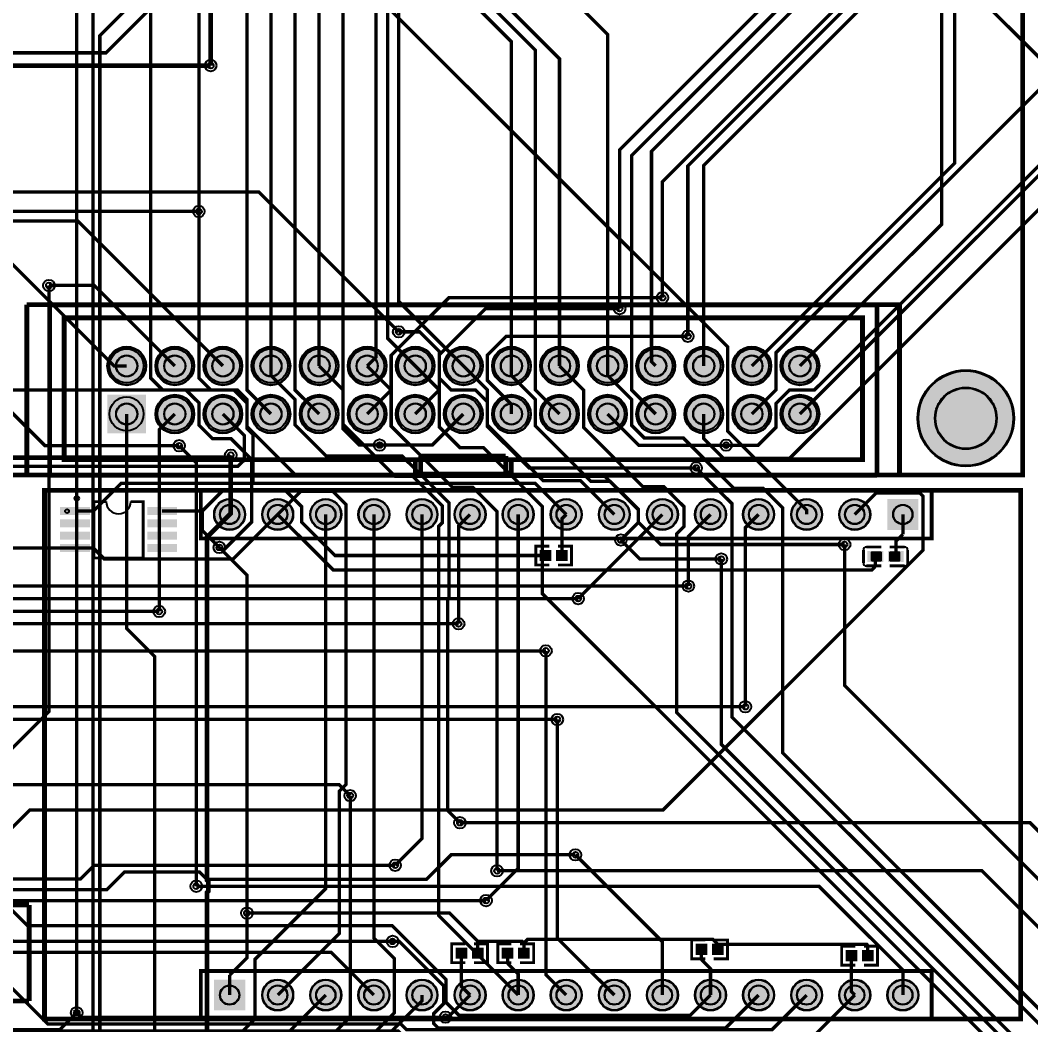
# Model space of a CAD drawing. Header units: millimetres. Extents: x 0 to 210, y -1 to 136.
# Drawn here: x 81.3 to 134.7, y 35.1 to 88.2 of the extents above; entities that cross this region are included whole.
import ezdxf

# ---------------------------------------------------------------- set-up
doc = ezdxf.new("R2010")
doc.units = ezdxf.units.MM
for name, color, linetype, true_color in [('BottomLayer', 7, 'Continuous', 0x0000ff), ('BottomSolderMaskLayer', 7, 'Continuous', 0xaa00ff), ('Document', 7, 'Continuous', 0xffffff), ('Hole', 7, 'Continuous', 0x222222), ('Multi-Layer', 7, 'Continuous', 0xc0c0c0), ('TopLayer', 7, 'Continuous', 0xff0000), ('TopPasteMaskLayer', 7, 'Continuous', 0x808080), ('TopSilkLayer', 7, 'Continuous', 0xffcc00), ('TopSolderMaskLayer', 7, 'Continuous', 0x800080)]:
    doc.layers.add(name, color=color, linetype=linetype, true_color=true_color)

msp = doc.modelspace()

# ---------------------------------------------------------------- hatches: boundary and pattern name
at = {"layer": 'BottomSolderMaskLayer'}
for points in [[(85.944, 69.952, 1), (87.995, 69.952, 1)], [(88.484, 69.952, 1), (90.535, 69.952, 1)], [(91.024, 69.952, 1), (93.075, 69.952, 1)], [(93.564, 69.952, 1), (95.615, 69.952, 1)], [(96.104, 69.952, 1), (98.155, 69.952, 1)], [(98.645, 69.952, 1), (100.695, 69.952, 1)], [(101.185, 69.952, 1), (103.235, 69.952, 1)], [(103.725, 69.952, 1), (105.775, 69.952, 1)], [(106.265, 69.952, 1), (108.315, 69.952, 1)], [(108.805, 69.952, 1), (110.855, 69.952, 1)], [(111.345, 69.952, 1), (113.395, 69.952, 1)], [(113.885, 69.952, 1), (115.935, 69.952, 1)], [(116.425, 69.952, 1), (118.475, 69.952, 1)], [(118.965, 69.952, 1), (121.015, 69.952, 1)], [(121.505, 69.952, 1), (123.555, 69.952, 1)], [(128.742, 67.186, 1), (133.843, 67.186, 1)], [(85.944, 68.437), (87.995, 68.437), (87.995, 66.386), (85.944, 66.386)], [(88.484, 67.412, 1), (90.535, 67.412, 1)], [(91.024, 67.412, 1), (93.075, 67.412, 1)], [(93.564, 67.412, 1), (95.615, 67.412, 1)], [(96.104, 67.412, 1), (98.155, 67.412, 1)], [(98.645, 67.412, 1), (100.695, 67.412, 1)], [(101.185, 67.412, 1), (103.235, 67.412, 1)], [(103.725, 67.412, 1), (105.775, 67.412, 1)], [(106.265, 67.412, 1), (108.315, 67.412, 1)], [(108.805, 67.412, 1), (110.855, 67.412, 1)], [(111.345, 67.412, 1), (113.395, 67.412, 1)], [(113.885, 67.412, 1), (115.935, 67.412, 1)], [(116.425, 67.412, 1), (118.475, 67.412, 1)], [(118.965, 67.412, 1), (121.015, 67.412, 1)], [(121.505, 67.412, 1), (123.555, 67.412, 1)], [(91.58, 62.103, 1), (93.231, 62.103, 1)], [(94.12, 62.103, 1), (95.771, 62.103, 1)], [(96.66, 62.103, 1), (98.311, 62.103, 1)], [(99.2, 62.103, 1), (100.851, 62.103, 1)], [(101.74, 62.103, 1), (103.391, 62.103, 1)], [(104.28, 62.103, 1), (105.931, 62.103, 1)], [(106.82, 62.103, 1), (108.471, 62.103, 1)], [(109.36, 62.103, 1), (111.011, 62.103, 1)], [(111.9, 62.103, 1), (113.551, 62.103, 1)], [(114.44, 62.103, 1), (116.091, 62.103, 1)], [(116.98, 62.103, 1), (118.631, 62.103, 1)], [(119.52, 62.103, 1), (121.171, 62.103, 1)], [(122.06, 62.103, 1), (123.711, 62.103, 1)], [(124.6, 62.103, 1), (126.251, 62.103, 1)], [(128.791, 61.29), (127.14, 61.29), (127.14, 62.916), (128.791, 62.916)], [(91.58, 37.516), (93.231, 37.516), (93.231, 35.89), (91.58, 35.89)], [(94.12, 36.703, 1), (95.771, 36.703, 1)], [(96.66, 36.703, 1), (98.311, 36.703, 1)], [(99.2, 36.703, 1), (100.851, 36.703, 1)], [(101.74, 36.703, 1), (103.391, 36.703, 1)], [(104.28, 36.703, 1), (105.931, 36.703, 1)], [(106.82, 36.703, 1), (108.471, 36.703, 1)], [(109.36, 36.703, 1), (111.011, 36.703, 1)], [(111.9, 36.703, 1), (113.551, 36.703, 1)], [(114.44, 36.703, 1), (116.091, 36.703, 1)], [(116.98, 36.703, 1), (118.631, 36.703, 1)], [(119.52, 36.703, 1), (121.171, 36.703, 1)], [(122.06, 36.703, 1), (123.711, 36.703, 1)], [(124.6, 36.703, 1), (126.251, 36.703, 1)], [(127.14, 36.703, 1), (128.791, 36.703, 1)]]:
    msp.add_hatch(color=256, dxfattribs=at).paths.add_polyline_path(points)
at = {"layer": 'Multi-Layer'}
for points in [[(85.97, 69.952, 1), (87.97, 69.952, 1)], [(88.51, 69.952, 1), (90.51, 69.952, 1)], [(91.05, 69.952, 1), (93.05, 69.952, 1)], [(93.59, 69.952, 1), (95.59, 69.952, 1)], [(96.13, 69.952, 1), (98.13, 69.952, 1)], [(98.67, 69.952, 1), (100.67, 69.952, 1)], [(101.21, 69.952, 1), (103.21, 69.952, 1)], [(103.75, 69.952, 1), (105.75, 69.952, 1)], [(106.29, 69.952, 1), (108.29, 69.952, 1)], [(108.83, 69.952, 1), (110.83, 69.952, 1)], [(111.37, 69.952, 1), (113.37, 69.952, 1)], [(113.91, 69.952, 1), (115.91, 69.952, 1)], [(116.45, 69.952, 1), (118.45, 69.952, 1)], [(118.99, 69.952, 1), (120.99, 69.952, 1)], [(121.53, 69.952, 1), (123.53, 69.952, 1)], [(85.97, 68.412), (87.97, 68.412), (87.97, 66.412), (85.97, 66.412)], [(88.51, 67.412, 1), (90.51, 67.412, 1)], [(91.05, 67.412, 1), (93.05, 67.412, 1)], [(93.59, 67.412, 1), (95.59, 67.412, 1)], [(96.13, 67.412, 1), (98.13, 67.412, 1)], [(98.67, 67.412, 1), (100.67, 67.412, 1)], [(101.21, 67.412, 1), (103.21, 67.412, 1)], [(103.75, 67.412, 1), (105.75, 67.412, 1)], [(106.29, 67.412, 1), (108.29, 67.412, 1)], [(108.83, 67.412, 1), (110.83, 67.412, 1)], [(111.37, 67.412, 1), (113.37, 67.412, 1)], [(113.91, 67.412, 1), (115.91, 67.412, 1)], [(116.45, 67.412, 1), (118.45, 67.412, 1)], [(118.99, 67.412, 1), (120.99, 67.412, 1)], [(121.53, 67.412, 1), (123.53, 67.412, 1)], [(91.605, 62.103, 1), (93.205, 62.103, 1)], [(94.145, 62.103, 1), (95.745, 62.103, 1)], [(96.685, 62.103, 1), (98.285, 62.103, 1)], [(99.226, 62.103, 1), (100.826, 62.103, 1)], [(101.766, 62.103, 1), (103.366, 62.103, 1)], [(104.306, 62.103, 1), (105.906, 62.103, 1)], [(106.846, 62.103, 1), (108.446, 62.103, 1)], [(109.386, 62.103, 1), (110.986, 62.103, 1)], [(111.926, 62.103, 1), (113.526, 62.103, 1)], [(114.466, 62.103, 1), (116.066, 62.103, 1)], [(117.006, 62.103, 1), (118.606, 62.103, 1)], [(119.546, 62.103, 1), (121.146, 62.103, 1)], [(122.086, 62.103, 1), (123.686, 62.103, 1)], [(124.626, 62.103, 1), (126.226, 62.103, 1)], [(128.765, 61.316), (127.165, 61.316), (127.165, 62.891), (128.765, 62.891)], [(91.605, 37.49), (93.205, 37.49), (93.205, 35.916), (91.605, 35.916)], [(94.145, 36.703, 1), (95.745, 36.703, 1)], [(96.685, 36.703, 1), (98.285, 36.703, 1)], [(99.226, 36.703, 1), (100.826, 36.703, 1)], [(101.766, 36.703, 1), (103.366, 36.703, 1)], [(104.306, 36.703, 1), (105.906, 36.703, 1)], [(106.846, 36.703, 1), (108.446, 36.703, 1)], [(109.386, 36.703, 1), (110.986, 36.703, 1)], [(111.926, 36.703, 1), (113.526, 36.703, 1)], [(114.466, 36.703, 1), (116.066, 36.703, 1)], [(117.006, 36.703, 1), (118.606, 36.703, 1)], [(119.546, 36.703, 1), (121.146, 36.703, 1)], [(122.086, 36.703, 1), (123.686, 36.703, 1)], [(124.626, 36.703, 1), (126.226, 36.703, 1)], [(127.166, 36.703, 1), (128.766, 36.703, 1)]]:
    msp.add_hatch(color=256, dxfattribs=at).paths.add_polyline_path(points)
at = {"layer": 'TopLayer'}
for points in [[(84.936, 62.483), (84.936, 62.077), (83.539, 62.077), (83.539, 62.483)], [(89.536, 62.483), (89.536, 62.077), (88.139, 62.077), (88.139, 62.483)], [(84.936, 61.833), (84.936, 61.427), (83.539, 61.427), (83.539, 61.833)], [(89.536, 61.833), (89.536, 61.427), (88.139, 61.427), (88.139, 61.833)], [(84.936, 61.182), (84.936, 60.776), (83.539, 60.776), (83.539, 61.182)], [(89.536, 61.182), (89.536, 60.776), (88.139, 60.776), (88.139, 61.182)], [(84.936, 60.532), (84.936, 60.126), (83.539, 60.126), (83.539, 60.532)], [(89.536, 60.532), (89.536, 60.126), (88.139, 60.126), (88.139, 60.532)], [(109.375, 59.663), (109.375, 60.203), (108.809, 60.203), (108.809, 59.663)], [(109.675, 59.663), (109.675, 60.203), (110.24, 60.203), (110.24, 59.663)], [(126.901, 60.152), (126.901, 59.612), (126.111, 59.612), (126.111, 60.152)], [(127.201, 60.152), (127.201, 59.612), (127.991, 59.612), (127.991, 60.152)], [(104.93, 38.643), (104.93, 39.183), (104.364, 39.183), (104.364, 38.643)], [(105.23, 38.643), (105.23, 39.183), (105.796, 39.183), (105.796, 38.643)], [(107.368, 38.643), (107.368, 39.183), (106.803, 39.183), (106.803, 38.643)], [(107.668, 38.643), (107.668, 39.183), (108.234, 39.183), (108.234, 38.643)], [(117.605, 38.846), (117.605, 39.386), (117.039, 39.386), (117.039, 38.846)], [(117.905, 38.846), (117.905, 39.386), (118.47, 39.386), (118.47, 38.846)], [(125.529, 38.516), (125.529, 39.056), (124.964, 39.056), (124.964, 38.516)], [(125.829, 38.516), (125.829, 39.056), (126.395, 39.056), (126.395, 38.516)]]:
    msp.add_hatch(color=256, dxfattribs=at).paths.add_polyline_path(points)
at = {"layer": 'TopPasteMaskLayer'}
for points in [[(84.936, 62.483), (84.936, 62.077), (83.539, 62.077), (83.539, 62.483)], [(89.536, 62.483), (89.536, 62.077), (88.139, 62.077), (88.139, 62.483)], [(84.936, 61.833), (84.936, 61.427), (83.539, 61.427), (83.539, 61.833)], [(89.536, 61.833), (89.536, 61.427), (88.139, 61.427), (88.139, 61.833)], [(84.936, 61.182), (84.936, 60.776), (83.539, 60.776), (83.539, 61.182)], [(89.536, 61.182), (89.536, 60.776), (88.139, 60.776), (88.139, 61.182)], [(84.936, 60.532), (84.936, 60.126), (83.539, 60.126), (83.539, 60.532)], [(89.536, 60.532), (89.536, 60.126), (88.139, 60.126), (88.139, 60.532)], [(109.39, 59.703), (109.39, 60.163), (109.35, 60.203), (108.849, 60.203), (108.809, 60.163), (108.809, 59.703), (108.849, 59.663), (109.35, 59.663)], [(109.66, 59.703), (109.66, 60.163), (109.7, 60.203), (110.2, 60.203), (110.24, 60.163), (110.24, 59.703), (110.2, 59.663), (109.7, 59.663)], [(126.271, 59.657), (126.271, 60.107), (126.321, 60.157), (126.801, 60.157), (126.871, 60.107), (126.871, 59.657), (126.801, 59.607), (126.321, 59.607)], [(127.231, 59.657), (127.231, 60.107), (127.301, 60.157), (127.781, 60.157), (127.831, 60.107), (127.831, 59.657), (127.781, 59.607), (127.301, 59.607)], [(104.945, 38.683), (104.945, 39.143), (104.905, 39.183), (104.404, 39.183), (104.364, 39.143), (104.364, 38.683), (104.404, 38.643), (104.905, 38.643)], [(105.215, 38.683), (105.215, 39.143), (105.255, 39.183), (105.756, 39.183), (105.796, 39.143), (105.796, 38.683), (105.756, 38.643), (105.255, 38.643)], [(107.383, 38.683), (107.383, 39.143), (107.343, 39.183), (106.843, 39.183), (106.803, 39.143), (106.803, 38.683), (106.843, 38.643), (107.343, 38.643)], [(107.653, 38.683), (107.653, 39.143), (107.693, 39.183), (108.194, 39.183), (108.234, 39.143), (108.234, 38.683), (108.194, 38.643), (107.693, 38.643)], [(117.62, 38.886), (117.62, 39.346), (117.58, 39.386), (117.079, 39.386), (117.039, 39.346), (117.039, 38.886), (117.079, 38.846), (117.58, 38.846)], [(117.89, 38.886), (117.89, 39.346), (117.93, 39.386), (118.43, 39.386), (118.47, 39.346), (118.47, 38.886), (118.43, 38.846), (117.93, 38.846)], [(125.544, 38.556), (125.544, 39.016), (125.504, 39.056), (125.004, 39.056), (124.964, 39.016), (124.964, 38.556), (125.004, 38.516), (125.504, 38.516)], [(125.814, 38.556), (125.814, 39.016), (125.854, 39.056), (126.355, 39.056), (126.395, 39.016), (126.395, 38.556), (126.355, 38.516), (125.854, 38.516)]]:
    msp.add_hatch(color=256, dxfattribs=at).paths.add_polyline_path(points)
at = {"layer": 'TopSolderMaskLayer'}
for points in [[(85.944, 69.952, 1), (87.995, 69.952, 1)], [(88.484, 69.952, 1), (90.535, 69.952, 1)], [(91.024, 69.952, 1), (93.075, 69.952, 1)], [(93.564, 69.952, 1), (95.615, 69.952, 1)], [(96.104, 69.952, 1), (98.155, 69.952, 1)], [(98.645, 69.952, 1), (100.695, 69.952, 1)], [(101.185, 69.952, 1), (103.235, 69.952, 1)], [(103.725, 69.952, 1), (105.775, 69.952, 1)], [(106.265, 69.952, 1), (108.315, 69.952, 1)], [(108.805, 69.952, 1), (110.855, 69.952, 1)], [(111.345, 69.952, 1), (113.395, 69.952, 1)], [(113.885, 69.952, 1), (115.935, 69.952, 1)], [(116.425, 69.952, 1), (118.475, 69.952, 1)], [(118.965, 69.952, 1), (121.015, 69.952, 1)], [(121.505, 69.952, 1), (123.555, 69.952, 1)], [(128.742, 67.186, 1), (133.843, 67.186, 1)], [(85.944, 68.437), (87.995, 68.437), (87.995, 66.386), (85.944, 66.386)], [(88.484, 67.412, 1), (90.535, 67.412, 1)], [(91.024, 67.412, 1), (93.075, 67.412, 1)], [(93.564, 67.412, 1), (95.615, 67.412, 1)], [(96.104, 67.412, 1), (98.155, 67.412, 1)], [(98.645, 67.412, 1), (100.695, 67.412, 1)], [(101.185, 67.412, 1), (103.235, 67.412, 1)], [(103.725, 67.412, 1), (105.775, 67.412, 1)], [(106.265, 67.412, 1), (108.315, 67.412, 1)], [(108.805, 67.412, 1), (110.855, 67.412, 1)], [(111.345, 67.412, 1), (113.395, 67.412, 1)], [(113.885, 67.412, 1), (115.935, 67.412, 1)], [(116.425, 67.412, 1), (118.475, 67.412, 1)], [(118.965, 67.412, 1), (121.015, 67.412, 1)], [(121.505, 67.412, 1), (123.555, 67.412, 1)], [(85.024, 62.49), (85.024, 62.069), (83.452, 62.069), (83.452, 62.49)], [(89.624, 62.49), (89.624, 62.069), (88.052, 62.069), (88.052, 62.49)], [(91.58, 62.103, 1), (93.231, 62.103, 1)], [(94.12, 62.103, 1), (95.771, 62.103, 1)], [(96.66, 62.103, 1), (98.311, 62.103, 1)], [(99.2, 62.103, 1), (100.851, 62.103, 1)], [(101.74, 62.103, 1), (103.391, 62.103, 1)], [(104.28, 62.103, 1), (105.931, 62.103, 1)], [(106.82, 62.103, 1), (108.471, 62.103, 1)], [(109.36, 62.103, 1), (111.011, 62.103, 1)], [(111.9, 62.103, 1), (113.551, 62.103, 1)], [(114.44, 62.103, 1), (116.091, 62.103, 1)], [(116.98, 62.103, 1), (118.631, 62.103, 1)], [(119.52, 62.103, 1), (121.171, 62.103, 1)], [(122.06, 62.103, 1), (123.711, 62.103, 1)], [(124.6, 62.103, 1), (126.251, 62.103, 1)], [(128.791, 61.29), (127.14, 61.29), (127.14, 62.916), (128.791, 62.916)], [(85.024, 61.84), (85.024, 61.419), (83.452, 61.419), (83.452, 61.84)], [(89.624, 61.84), (89.624, 61.419), (88.052, 61.419), (88.052, 61.84)], [(85.024, 61.19), (85.024, 60.769), (83.452, 60.769), (83.452, 61.19)], [(89.624, 61.19), (89.624, 60.769), (88.052, 60.769), (88.052, 61.19)], [(85.024, 60.54), (85.024, 60.119), (83.452, 60.119), (83.452, 60.54)], [(89.624, 60.54), (89.624, 60.119), (88.052, 60.119), (88.052, 60.54)], [(109.4, 59.638), (109.4, 60.228), (108.784, 60.228), (108.784, 59.638)], [(109.649, 59.638), (109.649, 60.228), (110.266, 60.228), (110.266, 59.638)], [(126.926, 60.178), (126.926, 59.587), (126.085, 59.587), (126.085, 60.178)], [(127.175, 60.178), (127.175, 59.587), (128.016, 59.587), (128.016, 60.178)], [(104.955, 38.617), (104.955, 39.208), (104.339, 39.208), (104.339, 38.617)], [(105.205, 38.617), (105.205, 39.208), (105.821, 39.208), (105.821, 38.617)], [(107.394, 38.617), (107.394, 39.208), (106.777, 39.208), (106.777, 38.617)], [(107.643, 38.617), (107.643, 39.208), (108.259, 39.208), (108.259, 38.617)], [(117.63, 38.821), (117.63, 39.411), (117.014, 39.411), (117.014, 38.821)], [(117.879, 38.821), (117.879, 39.411), (118.496, 39.411), (118.496, 38.821)], [(125.555, 38.49), (125.555, 39.081), (124.938, 39.081), (124.938, 38.49)], [(125.804, 38.49), (125.804, 39.081), (126.42, 39.081), (126.42, 38.49)], [(91.58, 37.516), (93.231, 37.516), (93.231, 35.89), (91.58, 35.89)], [(94.12, 36.703, 1), (95.771, 36.703, 1)], [(96.66, 36.703, 1), (98.311, 36.703, 1)], [(99.2, 36.703, 1), (100.851, 36.703, 1)], [(101.74, 36.703, 1), (103.391, 36.703, 1)], [(104.28, 36.703, 1), (105.931, 36.703, 1)], [(106.82, 36.703, 1), (108.471, 36.703, 1)], [(109.36, 36.703, 1), (111.011, 36.703, 1)], [(111.9, 36.703, 1), (113.551, 36.703, 1)], [(114.44, 36.703, 1), (116.091, 36.703, 1)], [(116.98, 36.703, 1), (118.631, 36.703, 1)], [(119.52, 36.703, 1), (121.171, 36.703, 1)], [(122.06, 36.703, 1), (123.711, 36.703, 1)], [(124.6, 36.703, 1), (126.251, 36.703, 1)], [(127.14, 36.703, 1), (128.791, 36.703, 1)]]:
    msp.add_hatch(color=256, dxfattribs=at).paths.add_polyline_path(points)

# ---------------------------------------------------------------- linework, layer by layer
at = {"layer": 'BottomLayer'}
for points, const_width in [([(96.658, 14.924), (95.904, 14.17), (94.293, 14.17), (85.192, 23.27), (85.192, 105.9), (91.519, 112.226)], 0.178), ([(138.227, 105.689), (139.48, 104.435), (139.48, 100.186), (138.722, 99.428), (135.007, 99.428), (115.269, 79.69), (115.269, 73.557)], 0.178), ([(97.13, 67.412), (95.861, 68.68), (95.861, 89.634), (106.737, 100.51), (106.737, 104.797), (106.649, 104.886)], 0.178), ([(113.005, 72.983), (113.005, 81.372), (134.782, 103.149), (138.227, 103.149)], 0.178), ([(87.053, 32.338), (85.55, 33.841), (85.55, 87.408), (99.863, 101.721), (102.369, 101.721)], 0.178), ([(94.59, 67.412), (93.321, 68.68), (93.321, 90.911), (98.769, 96.358), (98.769, 96.359), (99.162, 96.359), (104.311, 101.507)], 0.178), ([(84.327, 35.769), (84.327, 101.144), (84.485, 101.302)], 0.178), ([(122.53, 67.412), (139.496, 84.378), (139.496, 96.101), (140.193, 96.798), (141.25, 96.798), (142.155, 97.703), (142.155, 99.22), (140.767, 100.609)], 0.178), ([(109.83, 67.412), (108.56, 68.682), (108.56, 86.634), (103.487, 91.707), (103.487, 94.905), (108.068, 99.486)], 0.178), ([(90.781, 78.119), (90.781, 90.491), (97.647, 97.356), (97.647, 98.684)], 0.178), ([(138.227, 98.069), (134.153, 98.069), (116.608, 80.524), (116.608, 71.52)], 0.178), ([(119.99, 67.412), (121.258, 68.68), (121.258, 70.647), (136.205, 85.594), (136.205, 95.323), (137.681, 96.799), (139.497, 96.799), (140.767, 98.069)], 0.178), ([(91.404, 85.827), (91.404, 89.839), (97.638, 96.072)], 0.254), ([(114.91, 67.412), (113.64, 68.682), (113.64, 81.068), (128.25, 95.678)], 0.178), ([(117.45, 67.412), (117.45, 66.112), (118.491, 65.07), (121.99, 65.07), (141.935, 85.016), (141.935, 94.36), (140.767, 95.529)], 0.178), ([(98.807, 95.356), (94.59, 91.14), (94.59, 69.952)], 0.178), ([(104.706, 95.139), (112.37, 87.475), (112.37, 69.952)], 0.178), ([(114.91, 69.952), (114.689, 70.173), (114.689, 81.295), (126.658, 93.265)], 0.178), ([(138.227, 92.989), (138.227, 83.614), (123.294, 68.682), (121.978, 68.682), (121.259, 67.962), (121.259, 66.699), (120.323, 65.763), (118.634, 65.763)], 0.178), ([(119.99, 69.952), (130.695, 80.656), (130.695, 93.271)], 0.178), ([(99.67, 69.952), (100.134, 70.415), (100.134, 92.697), (100.107, 92.724)], 0.178), ([(101.337, 92.729), (101.337, 73.364), (104.75, 69.952)], 0.178), ([(102.057, 92.318), (107.29, 87.084), (107.29, 69.952)], 0.178), ([(99.457, 92.251), (97.13, 89.924), (97.13, 69.952)], 0.178), ([(102.21, 69.952), (100.757, 71.405), (100.757, 92.18)], 0.178), ([(104.064, 91.951), (109.83, 86.185), (109.83, 69.952)], 0.178), ([(92.044, 60.178), (93.566, 61.7), (93.566, 65.017), (92.469, 66.115), (91.492, 66.115), (90.78, 66.827), (90.78, 68.004), (90.1, 68.683), (88.868, 68.683), (88.24, 69.311), (88.24, 88.864), (90.296, 90.92)], 0.178), ([(100.329, 65.771), (99.247, 65.771), (98.399, 66.62), (98.399, 89.76), (99.56, 90.921)], 0.178), ([(117.45, 69.952), (117.45, 80.554), (126.797, 89.901)], 0.178), ([(90.781, 78.119), (90.781, 69.312), (91.412, 68.681), (92.813, 68.681), (93.321, 68.173), (93.321, 66.748), (95.864, 64.205), (101.993, 64.205), (103.634, 62.563), (103.634, 61.661), (103.44, 61.466), (103.44, 40.909), (107.646, 36.703)], 0.178), ([(82.863, 74.206), (82.863, 51.684), (75.688, 44.51), (75.688, 44.154)], 0.178), ([(101.339, 71.754), (102.442, 71.754), (103.48, 70.716), (103.48, 69.307), (104.107, 68.681), (105.392, 68.681), (106.02, 68.052), (106.02, 66.836), (108.971, 63.885), (110.944, 63.885), (112.726, 62.103)], 0.178), ([(94.59, 69.952), (94.59, 69.446), (95.86, 68.176), (95.86, 66.842), (97.504, 65.198), (101.507, 65.198), (103.992, 62.713), (103.992, 57.694), (103.926, 57.628), (103.926, 46.456), (104.573, 45.809)], 0.178), ([(99.67, 69.952), (100.939, 68.682), (100.939, 66.77), (104.18, 63.53), (105.263, 63.53), (106.532, 62.26), (106.532, 43.27)], 0.178), ([(102.21, 69.952), (103.48, 68.682), (103.48, 66.726), (104.572, 65.633), (105.809, 65.633), (108.916, 62.527), (108.916, 57.923), (132.193, 34.646)], 0.178), ([(107.29, 69.952), (107.29, 69.446), (108.56, 68.176), (108.56, 66.775), (111.489, 63.846), (112.519, 63.846), (113.996, 62.37), (113.996, 61.676), (113.071, 60.752)], 0.178), ([(138.227, 27.026), (137.035, 28.218), (137.035, 30.615), (116.014, 51.636), (116.014, 61.073), (116.402, 61.461), (116.402, 62.516), (115.342, 63.575), (114.232, 63.575), (111.1, 66.707), (111.1, 68.682), (109.83, 69.952)], 0.178), ([(112.37, 69.952), (112.37, 69.446), (113.64, 68.176), (113.64, 66.816), (114.313, 66.143), (116.372, 66.143), (119.035, 63.481), (120.584, 63.481), (121.616, 62.449), (121.616, 49.508), (137.748, 33.376), (138.671, 33.376), (139.497, 32.55), (139.497, 25.756), (138.227, 24.486)], 0.178), ([(86.97, 67.412), (86.97, 56.069), (88.446, 54.593), (88.446, 20.851), (90.865, 18.432)], 0.178), ([(89.51, 67.412), (88.687, 66.589), (88.687, 56.976)], 0.178), ([(89.74, 65.736), (90.643, 64.833), (90.643, 42.453)], 0.178), ([(92.406, 62.103), (92.465, 62.162), (92.465, 65.236)], 0.254), ([(138.227, 32.106), (118.949, 51.384), (118.949, 62.663), (117.05, 64.561)], 0.178), ([(94.946, 62.103), (96.172, 63.329), (97.857, 63.329), (98.556, 62.63), (98.556, 47.834), (98.201, 47.478), (98.201, 39.958), (94.946, 36.703)], 0.178), ([(97.486, 62.103), (97.486, 42.332), (93.74, 38.587), (93.74, 35.444), (92.23, 33.934), (92.23, 28.79), (89.213, 25.772)], 0.178), ([(91.214, 29.874), (91.214, 42.125), (91.279, 42.19), (91.279, 42.716), (91.214, 42.781), (91.214, 60.911), (92.406, 62.103)], 0.254), ([(100.026, 62.103), (100.026, 39.715), (101.102, 38.639), (101.102, 35.76), (99.486, 34.144)], 0.178), ([(102.566, 62.103), (102.566, 44.98), (101.147, 43.561)], 0.178), ([(105.106, 62.103), (104.499, 61.497), (104.499, 56.325)], 0.178), ([(107.646, 62.103), (107.646, 43.394), (105.948, 41.696)], 0.178), ([(115.266, 62.103), (110.818, 57.655)], 0.178), ([(117.806, 62.103), (116.635, 60.933), (116.635, 58.321)], 0.178), ([(120.346, 62.103), (119.649, 61.406), (119.649, 51.94)], 0.178), ([(92.044, 60.178), (91.862, 60.36)], 0.178), ([(124.887, 60.515), (124.887, 53.066), (138.227, 39.726)], 0.178), ([(93.319, 41.036), (93.319, 58.903), (92.044, 60.178)], 0.178), ([(118.375, 59.748), (118.375, 49.955), (138.227, 30.102), (138.227, 29.566)], 0.178), ([(110.186, 36.703), (109.111, 37.778), (109.111, 54.892)], 0.178), ([(112.726, 36.703), (109.715, 39.714), (109.715, 51.268)], 0.178), ([(98.774, 47.241), (98.774, 35.538), (96.159, 32.923), (96.159, 24.318), (96.432, 24.046)], 0.178), ([(115.266, 36.703), (115.266, 39.521), (110.67, 44.116)], 0.178), ([(92.406, 37.758), (93.319, 38.671), (93.319, 41.036)], 0.178), ([(120.346, 36.703), (118.599, 34.956), (103.427, 34.956), (103.176, 35.208), (103.176, 35.711), (103.709, 36.244), (103.709, 37.198), (101.369, 39.538), (101.013, 39.538)], 0.178), ([(92.406, 36.703), (92.406, 37.758)], 0.178), ([(97.486, 36.703), (94.978, 34.196), (93.775, 34.196), (92.716, 33.137), (92.716, 25.317)], 0.178), ([(102.566, 36.703), (102.566, 36.394), (98.476, 32.304), (98.476, 26.857), (96.752, 25.133)], 0.178), ([(105.106, 36.703), (103.933, 35.531), (103.807, 35.531)], 0.178), ([(79.912, 34.876), (83.434, 34.876), (84.327, 35.769)], 0.178)]:
    msp.add_lwpolyline(points, dxfattribs=dict(at, const_width=const_width))
at = {"layer": 'BottomSolderMaskLayer'}
for centre, radius in [((86.97, 69.952), 1.025), ((86.97, 69.952), 0.564), ((89.51, 69.952), 1.025), ((89.51, 69.952), 0.564), ((92.05, 69.952), 1.025), ((92.05, 69.952), 0.564), ((94.59, 69.952), 1.025), ((94.59, 69.952), 0.564), ((97.13, 69.952), 1.025), ((97.13, 69.952), 0.564), ((99.67, 69.952), 1.025), ((99.67, 69.952), 0.564), ((102.21, 69.952), 1.025), ((102.21, 69.952), 0.564), ((104.75, 69.952), 1.025), ((104.75, 69.952), 0.564), ((107.29, 69.952), 1.025), ((107.29, 69.952), 0.564), ((109.83, 69.952), 1.025), ((109.83, 69.952), 0.564), ((112.37, 69.952), 1.025), ((112.37, 69.952), 0.564), ((114.91, 69.952), 1.025), ((114.91, 69.952), 0.564), ((117.45, 69.952), 1.025), ((117.45, 69.952), 0.564), ((119.99, 69.952), 1.025), ((119.99, 69.952), 0.564), ((122.53, 69.952), 1.025), ((122.53, 69.952), 0.564), ((131.292, 67.186), 2.551), ((89.51, 67.412), 1.025), ((92.05, 67.412), 1.025), ((94.59, 67.412), 1.025), ((97.13, 67.412), 1.025), ((99.67, 67.412), 1.025), ((102.21, 67.412), 1.025), ((104.75, 67.412), 1.025), ((107.29, 67.412), 1.025), ((109.83, 67.412), 1.025), ((112.37, 67.412), 1.025), ((114.91, 67.412), 1.025), ((117.45, 67.412), 1.025), ((119.99, 67.412), 1.025), ((122.53, 67.412), 1.025), ((131.292, 67.186), 1.633), ((86.97, 67.412), 0.564), ((89.51, 67.412), 0.564), ((92.05, 67.412), 0.564), ((94.59, 67.412), 0.564), ((97.13, 67.412), 0.564), ((99.67, 67.412), 0.564), ((102.21, 67.412), 0.564), ((104.75, 67.412), 0.564), ((107.29, 67.412), 0.564), ((109.83, 67.412), 0.564), ((112.37, 67.412), 0.564), ((114.91, 67.412), 0.564), ((117.45, 67.412), 0.564), ((119.99, 67.412), 0.564), ((122.53, 67.412), 0.564), ((92.405, 62.103), 0.825), ((92.405, 62.103), 0.516), ((94.945, 62.103), 0.825), ((94.945, 62.103), 0.516), ((97.485, 62.103), 0.825), ((97.485, 62.103), 0.516), ((100.026, 62.103), 0.825), ((100.025, 62.103), 0.516), ((102.566, 62.103), 0.825), ((102.565, 62.103), 0.516), ((105.106, 62.103), 0.825), ((105.105, 62.103), 0.516), ((107.646, 62.103), 0.825), ((107.645, 62.103), 0.516), ((110.186, 62.103), 0.825), ((110.185, 62.103), 0.516), ((112.726, 62.103), 0.825), ((112.725, 62.103), 0.516), ((115.266, 62.103), 0.825), ((115.265, 62.103), 0.516), ((117.806, 62.103), 0.825), ((117.805, 62.103), 0.516), ((120.346, 62.103), 0.825), ((120.345, 62.103), 0.516), ((122.886, 62.103), 0.825), ((122.885, 62.103), 0.516), ((125.426, 62.103), 0.825), ((125.425, 62.103), 0.516), ((127.965, 62.103), 0.516), ((94.945, 36.703), 0.825), ((97.485, 36.703), 0.825), ((100.026, 36.703), 0.825), ((102.566, 36.703), 0.825), ((105.106, 36.703), 0.825), ((107.646, 36.703), 0.825), ((110.186, 36.703), 0.825), ((112.726, 36.703), 0.825), ((115.266, 36.703), 0.825), ((117.806, 36.703), 0.825), ((120.346, 36.703), 0.825), ((122.886, 36.703), 0.825), ((125.426, 36.703), 0.825), ((127.966, 36.703), 0.825), ((92.405, 36.703), 0.516), ((94.945, 36.703), 0.516), ((97.485, 36.703), 0.516), ((100.025, 36.703), 0.516), ((102.565, 36.703), 0.516), ((105.105, 36.703), 0.516), ((107.645, 36.703), 0.516), ((110.185, 36.703), 0.516), ((112.725, 36.703), 0.516), ((115.265, 36.703), 0.516), ((117.805, 36.703), 0.516), ((120.345, 36.703), 0.516), ((122.885, 36.703), 0.516), ((125.425, 36.703), 0.516), ((127.965, 36.703), 0.516)]:
    msp.add_circle(centre, radius, dxfattribs=at)
at = {"layer": 'Document'}
msp.add_circle((83.818, 62.275), 0.1, dxfattribs=at)
at = {"layer": 'Hole'}
for centre in [(91.404, 85.827), (90.781, 78.119), (82.863, 74.206), (115.269, 73.557), (113.005, 72.983), (101.339, 71.754), (116.608, 71.519), (89.74, 65.736), (100.329, 65.771), (118.634, 65.763), (92.465, 65.236), (117.05, 64.561), (113.071, 60.752), (91.862, 60.36), (124.887, 60.515), (118.375, 59.748), (116.635, 58.321), (110.817, 57.655), (88.687, 56.976), (104.499, 56.325), (109.111, 54.892), (119.649, 51.94), (109.715, 51.267), (98.774, 47.241), (104.573, 45.809), (110.67, 44.116), (101.147, 43.561), (106.532, 43.27), (90.643, 42.453), (105.948, 41.696), (93.319, 41.036), (101.013, 39.538), (84.327, 35.769), (103.807, 35.531)]:
    msp.add_circle(centre, 0.153, dxfattribs=at)
at = {"layer": 'Multi-Layer'}
for centre, radius in [((91.404, 85.827), 0.305), ((90.781, 78.119), 0.305), ((82.863, 74.206), 0.305), ((115.269, 73.557), 0.305), ((113.005, 72.983), 0.305), ((101.339, 71.754), 0.305), ((116.608, 71.519), 0.305), ((86.97, 69.952), 1), ((86.97, 69.952), 0.55), ((89.51, 69.952), 1), ((89.51, 69.952), 0.55), ((92.05, 69.952), 1), ((92.05, 69.952), 0.55), ((94.59, 69.952), 1), ((94.59, 69.952), 0.55), ((97.13, 69.952), 1), ((97.13, 69.952), 0.55), ((99.67, 69.952), 1), ((99.67, 69.952), 0.55), ((102.21, 69.952), 1), ((102.21, 69.952), 0.55), ((104.75, 69.952), 1), ((104.75, 69.952), 0.55), ((107.29, 69.952), 1), ((107.29, 69.952), 0.55), ((109.83, 69.952), 1), ((109.83, 69.952), 0.55), ((112.37, 69.952), 1), ((112.37, 69.952), 0.55), ((114.91, 69.952), 1), ((114.91, 69.952), 0.55), ((117.45, 69.952), 1), ((117.45, 69.952), 0.55), ((119.99, 69.952), 1), ((119.99, 69.952), 0.55), ((122.53, 69.952), 1), ((122.53, 69.952), 0.55), ((131.292, 67.186), 2.5), ((89.51, 67.412), 1), ((92.05, 67.412), 1), ((94.59, 67.412), 1), ((97.13, 67.412), 1), ((99.67, 67.412), 1), ((102.21, 67.412), 1), ((104.75, 67.412), 1), ((107.29, 67.412), 1), ((109.83, 67.412), 1), ((112.37, 67.412), 1), ((114.91, 67.412), 1), ((117.45, 67.412), 1), ((119.99, 67.412), 1), ((122.53, 67.412), 1), ((131.292, 67.186), 1.6), ((86.97, 67.412), 0.55), ((89.51, 67.412), 0.55), ((92.05, 67.412), 0.55), ((94.59, 67.412), 0.55), ((97.13, 67.412), 0.55), ((99.67, 67.412), 0.55), ((102.21, 67.412), 0.55), ((104.75, 67.412), 0.55), ((107.29, 67.412), 0.55), ((109.83, 67.412), 0.55), ((112.37, 67.412), 0.55), ((114.91, 67.412), 0.55), ((117.45, 67.412), 0.55), ((119.99, 67.412), 0.55), ((122.53, 67.412), 0.55), ((89.74, 65.736), 0.305), ((100.329, 65.771), 0.305), ((118.634, 65.763), 0.305), ((92.465, 65.236), 0.305), ((117.05, 64.561), 0.305), ((92.405, 62.103), 0.8), ((92.405, 62.103), 0.5), ((94.945, 62.103), 0.8), ((94.945, 62.103), 0.5), ((97.485, 62.103), 0.8), ((97.485, 62.103), 0.5), ((100.026, 62.103), 0.8), ((100.025, 62.103), 0.5), ((102.566, 62.103), 0.8), ((102.565, 62.103), 0.5), ((105.106, 62.103), 0.8), ((105.105, 62.103), 0.5), ((107.646, 62.103), 0.8), ((107.645, 62.103), 0.5), ((110.186, 62.103), 0.8), ((110.185, 62.103), 0.5), ((112.726, 62.103), 0.8), ((112.725, 62.103), 0.5), ((115.266, 62.103), 0.8), ((115.265, 62.103), 0.5), ((117.806, 62.103), 0.8), ((117.805, 62.103), 0.5), ((120.346, 62.103), 0.8), ((120.345, 62.103), 0.5), ((122.886, 62.103), 0.8), ((122.885, 62.103), 0.5), ((125.426, 62.103), 0.8), ((125.425, 62.103), 0.5), ((127.965, 62.103), 0.5), ((113.071, 60.752), 0.305), ((91.862, 60.36), 0.305), ((124.887, 60.515), 0.305), ((118.375, 59.748), 0.305), ((116.635, 58.321), 0.305), ((110.817, 57.655), 0.305), ((88.687, 56.976), 0.305), ((104.499, 56.325), 0.305), ((109.111, 54.892), 0.305), ((119.649, 51.94), 0.305), ((109.715, 51.267), 0.305), ((98.774, 47.241), 0.305), ((104.573, 45.809), 0.305), ((110.67, 44.116), 0.305), ((101.147, 43.561), 0.305), ((106.532, 43.27), 0.305), ((90.643, 42.453), 0.305), ((105.948, 41.696), 0.305), ((93.319, 41.036), 0.305), ((101.013, 39.538), 0.305), ((94.945, 36.703), 0.8), ((97.485, 36.703), 0.8), ((100.026, 36.703), 0.8), ((102.566, 36.703), 0.8), ((105.106, 36.703), 0.8), ((107.646, 36.703), 0.8), ((110.186, 36.703), 0.8), ((112.726, 36.703), 0.8), ((115.266, 36.703), 0.8), ((117.806, 36.703), 0.8), ((120.346, 36.703), 0.8), ((122.886, 36.703), 0.8), ((125.426, 36.703), 0.8), ((127.966, 36.703), 0.8), ((92.405, 36.703), 0.5), ((94.945, 36.703), 0.5), ((97.485, 36.703), 0.5), ((100.025, 36.703), 0.5), ((102.565, 36.703), 0.5), ((105.105, 36.703), 0.5), ((107.645, 36.703), 0.5), ((110.185, 36.703), 0.5), ((112.725, 36.703), 0.5), ((115.265, 36.703), 0.5), ((117.805, 36.703), 0.5), ((120.345, 36.703), 0.5), ((122.885, 36.703), 0.5), ((125.425, 36.703), 0.5), ((127.965, 36.703), 0.5), ((84.327, 35.769), 0.305), ((103.807, 35.531), 0.305)]:
    msp.add_circle(centre, radius, dxfattribs=at)
at = {"layer": 'TopLayer'}
for points, const_width in [([(96.857, 92.953), (96.857, 92.814), (118.72, 70.951), (118.72, 66.496), (122.886, 62.33), (122.886, 62.103)], 0.178), ([(122.53, 69.952), (130.022, 77.444), (130.022, 92.166)], 0.178), ([(130.672, 91.509), (130.672, 90.746), (144.693, 76.726), (148.525, 76.726)], 0.178), ([(90.296, 90.92), (85.877, 86.501), (47.586, 86.501)], 0.178), ([(75.814, 85.827), (91.404, 85.827)], 0.254), ([(93.646, 63.752), (93.646, 66.321), (93.319, 66.649), (93.319, 67.983), (92.621, 68.681), (80.741, 68.681), (73.562, 75.86), (40.74, 75.86), (38.22, 78.38), (29.947, 78.38), (27.429, 80.898), (25.437, 80.898), (24.663, 80.124), (24.663, 79.029), (24.02, 78.386), (14.756, 78.386), (13.488, 79.655)], 0.178), ([(101.339, 71.754), (93.944, 79.148), (38.292, 79.148)], 0.178), ([(41.006, 78.119), (90.781, 78.119)], 0.178), ([(92.05, 69.952), (84.384, 77.618), (41.316, 77.618), (41.172, 77.474), (39.936, 77.474)], 0.178), ([(48.141, 76.96), (79.297, 76.96), (86.306, 69.952), (86.97, 69.952)], 0.178), ([(42.011, 75.012), (73.379, 75.012), (82.655, 65.736), (89.74, 65.736)], 0.178), ([(82.863, 74.206), (85.256, 74.206), (89.51, 69.952)], 0.178), ([(99.67, 67.412), (100.939, 68.681), (100.939, 70.508), (103.987, 73.557), (115.269, 73.557)], 0.178), ([(102.21, 67.412), (103.48, 68.682), (103.48, 70.542), (105.921, 72.983), (113.005, 72.983)], 0.178), ([(107.29, 67.412), (107.29, 67.917), (106.02, 69.187), (106.02, 70.522), (107.018, 71.52), (116.608, 71.52)], 0.178), ([(75.438, 69.952), (80.289, 65.1), (92.329, 65.1), (92.465, 65.236)], 0.254), ([(97.13, 69.952), (98.399, 68.682), (98.399, 66.867), (101.156, 64.111), (112.235, 64.111), (113.996, 62.35), (113.996, 61.692), (115.173, 60.515), (124.887, 60.515)], 0.178), ([(104.75, 69.952), (106.02, 68.682), (106.02, 66.76), (108.219, 64.561), (117.05, 64.561)], 0.178), ([(92.05, 67.412), (93.187, 66.275), (93.187, 64.988), (92.837, 64.639), (75.756, 64.639), (73.138, 62.02), (40.314, 62.02), (39.722, 62.612), (31.446, 62.612), (30.583, 61.749), (30.583, 60.931), (29.825, 60.174), (28.654, 60.174)], 0.178), ([(104.75, 67.412), (103.109, 65.771), (100.329, 65.771)], 0.178), ([(112.37, 67.412), (114.019, 65.763), (118.634, 65.763)], 0.178), ([(93.646, 63.752), (86.676, 63.752), (85.204, 62.28)], 0.178), ([(110.186, 62.103), (108.537, 63.752), (93.646, 63.752)], 0.178), ([(125.426, 62.103), (126.561, 63.239), (128.861, 63.239), (129.034, 63.066), (129.034, 60.221), (115.298, 46.485), (81.856, 46.485), (78.878, 43.507), (35.456, 43.507), (32.486, 46.477), (17.888, 46.477), (16.762, 47.604), (9.989, 47.604), (9.325, 46.94)], 0.178), ([(90.96, 62.28), (92.075, 63.395), (95.332, 63.395), (96.216, 62.511), (96.216, 61.694), (97.977, 59.933), (109.092, 59.933)], 0.178), ([(84.238, 62.28), (85.204, 62.28)], 0.178), ([(85.204, 60.33), (85.789, 59.745), (92.587, 59.745), (94.946, 62.103)], 0.178), ([(88.838, 62.28), (89.804, 62.28)], 0.178), ([(90.96, 62.28), (89.804, 62.28)], 0.178), ([(91.862, 60.36), (90.96, 61.261), (90.96, 62.28)], 0.178), ([(94.946, 62.103), (97.874, 59.175), (126.336, 59.175), (126.506, 59.345)], 0.178), ([(110.186, 62.103), (109.957, 61.875), (109.957, 59.933)], 0.178), ([(127.966, 62.103), (127.966, 61.048)], 0.178), ([(84.238, 60.33), (80.88, 60.33), (80.009, 61.201), (76.419, 61.201), (75.426, 60.208), (75.426, 59.944)], 0.178), ([(127.966, 61.048), (127.596, 60.679), (127.596, 59.882)], 0.178), ([(38.27, 60.659), (62.901, 60.659), (66.584, 56.976), (88.687, 56.976)], 0.178), ([(84.721, 60.33), (84.238, 60.33)], 0.178), ([(84.721, 60.33), (85.204, 60.33)], 0.178), ([(113.071, 60.752), (114.075, 59.748), (118.375, 59.748)], 0.178), ([(126.506, 59.882), (126.506, 59.345)], 0.178), ([(109.111, 54.892), (68.161, 54.892), (63.559, 59.494), (37.124, 59.494), (35.163, 57.532), (31.421, 57.532), (30.709, 56.82), (30.709, 56.029), (29.823, 55.144), (24.054, 55.144), (23.648, 55.55)], 0.178), ([(63.458, 58.783), (70.974, 51.268), (109.715, 51.268)], 0.178), ([(73.565, 58.321), (116.635, 58.321)], 0.178), ([(70.847, 57.655), (110.818, 57.655)], 0.178), ([(68.526, 56.325), (104.499, 56.325)], 0.178), ([(75.101, 51.94), (119.649, 51.94)], 0.178), ([(62.205, 47.828), (98.187, 47.828), (98.774, 47.241)], 0.178), ([(138.227, 42.266), (134.684, 45.809), (104.573, 45.809)], 0.178), ([(110.67, 44.116), (104.108, 44.116), (102.803, 42.811), (91.215, 42.811), (90.822, 43.203), (86.855, 43.203), (85.921, 42.27), (70.155, 42.27)], 0.178), ([(101.147, 43.561), (85.254, 43.561), (84.537, 42.843), (51.461, 42.843), (48.719, 40.101)], 0.178), ([(138.227, 37.186), (132.143, 43.27), (106.532, 43.27)], 0.178), ([(90.643, 42.453), (123.533, 42.453), (127.966, 38.02), (127.966, 36.703)], 0.178), ([(51.991, 40.18), (53.507, 41.696), (105.948, 41.696)], 0.178), ([(117.806, 36.703), (116.73, 35.628), (104.524, 35.628), (103.84, 36.312), (103.84, 37.523), (100.988, 40.375), (81.719, 40.375), (80.778, 41.316), (77.775, 41.316)], 0.178), ([(93.319, 41.036), (104.027, 41.036), (105.513, 39.549)], 0.178), ([(100.026, 36.703), (97.774, 38.955), (76.477, 38.955), (75.235, 40.197)], 0.178), ([(80.315, 40.197), (80.973, 39.538), (101.013, 39.538)], 0.178), ([(105.513, 39.549), (105.513, 39.45)], 0.178), ([(105.513, 39.549), (107.853, 39.549), (107.951, 39.45)], 0.178), ([(105.513, 38.913), (105.513, 39.45)], 0.178), ([(118.188, 39.385), (117.918, 39.655), (108.156, 39.655), (107.951, 39.45)], 0.178), ([(107.951, 38.913), (107.951, 39.45)], 0.178), ([(105.106, 36.703), (104.647, 37.161), (104.647, 38.913)], 0.178), ([(107.086, 38.644), (107.086, 38.913)], 0.178), ([(117.322, 39.116), (117.322, 38.579)], 0.178), ([(126.112, 39.323), (126.051, 39.385), (118.188, 39.385)], 0.178), ([(118.188, 39.116), (118.188, 39.385)], 0.178), ([(126.112, 38.786), (126.112, 39.323)], 0.178), ([(107.086, 38.644), (107.086, 38.376)], 0.178), ([(107.086, 38.376), (107.646, 37.816), (107.646, 36.703)], 0.178), ([(117.322, 38.579), (117.806, 38.095), (117.806, 36.703)], 0.178), ([(125.426, 36.703), (125.247, 36.882), (125.247, 38.786)], 0.178), ([(125.426, 36.703), (123.238, 34.516), (101.596, 34.516), (101.314, 34.798), (80.801, 34.798), (77.942, 37.657), (77.775, 37.657)], 0.178), ([(80.315, 37.657), (82.799, 35.173), (101.444, 35.173), (101.744, 34.873), (121.055, 34.873), (122.886, 36.703)], 0.178), ([(84.327, 35.769), (84.565, 35.531), (103.807, 35.531)], 0.178)]:
    msp.add_lwpolyline(points, dxfattribs=dict(at, const_width=const_width))
at = {"layer": 'TopSilkLayer', "const_width": 0.254}
for points in [[(134.292, 64.186), (28.092, 64.186), (28.092, 135.551), (134.292, 135.551), (134.292, 64.186)], [(83.668, 72.492), (125.832, 72.492), (125.832, 64.999), (83.668, 64.999), (83.668, 72.492)], [(102.21, 64.999), (107.29, 64.999), (107.29, 64.237), (102.21, 64.237), (102.21, 64.999)], [(82.626, 63.373), (134.189, 63.373), (134.189, 35.433), (82.626, 35.433), (82.626, 63.373)]]:
    msp.add_lwpolyline(points, close=True, dxfattribs=at)
at = {"layer": 'TopSilkLayer'}
for points, const_width in [([(81.692, 73.186), (81.692, 64.186)], 0.254), ([(127.792, 73.186), (81.692, 73.186)], 0.254), ([(126.6, 73.183), (84.6, 73.183), (82.9, 73.183)], 0.254), ([(82.9, 73.183), (82.9, 64.182)], 0.254), ([(126.6, 73.183), (126.6, 64.182)], 0.254), ([(127.792, 64.186), (127.792, 73.186)], 0.254), ([(102.492, 65.186), (106.992, 65.186)], 0.254), ([(102.492, 64.186), (102.492, 65.186)], 0.254), ([(106.992, 65.186), (106.992, 64.186)], 0.254), ([(81.692, 64.186), (127.792, 64.186)], 0.254), ([(126.6, 64.182), (82.9, 64.182)], 0.254), ([(127.33, 60.833), (129.489, 60.833), (129.489, 63.373), (90.881, 63.373), (90.881, 60.833), (91.135, 60.833)], 0.203), ([(85.89, 62.783), (85.238, 62.783), (85.238, 59.805), (87.838, 59.805), (87.838, 62.783), (87.186, 62.783)], 0.15), ([(91.135, 60.833), (127.33, 60.833)], 0.203), ([(109.298, 59.434), (108.58, 59.434), (108.58, 60.432), (109.298, 60.432)], 0.152), ([(109.751, 59.434), (110.469, 59.434), (110.469, 60.432), (109.751, 60.432)], 0.152), ([(126.824, 60.381), (126.034, 60.381)], 0.152), ([(127.277, 60.381), (128.067, 60.381)], 0.152), ([(125.882, 60.228), (125.882, 59.536)], 0.152), ([(128.219, 60.228), (128.219, 59.536)], 0.152), ([(126.034, 59.384), (126.824, 59.384)], 0.152), ([(128.067, 59.384), (127.277, 59.384)], 0.152), ([(66.115, 41.467), (81.815, 41.467)], 0.254), ([(81.815, 41.467), (81.815, 36.387)], 0.254), ([(117.528, 38.617), (116.81, 38.617), (116.81, 39.615), (117.528, 39.615)], 0.152), ([(117.981, 38.617), (118.699, 38.617), (118.699, 39.615), (117.981, 39.615)], 0.152), ([(104.854, 38.414), (104.136, 38.414), (104.136, 39.411), (104.854, 39.411)], 0.152), ([(105.306, 38.414), (106.024, 38.414), (106.024, 39.411), (105.306, 39.411)], 0.152), ([(107.292, 38.414), (106.574, 38.414), (106.574, 39.411), (107.292, 39.411)], 0.152), ([(107.745, 38.414), (108.463, 38.414), (108.463, 39.411), (107.745, 39.411)], 0.152), ([(125.453, 38.287), (124.735, 38.287), (124.735, 39.284), (125.453, 39.284)], 0.152), ([(125.906, 38.287), (126.624, 38.287), (126.624, 39.284), (125.906, 39.284)], 0.152), ([(93.04, 37.973), (90.881, 37.973), (90.881, 35.433), (129.489, 35.433), (129.489, 37.973), (129.235, 37.973)], 0.203), ([(129.235, 37.973), (93.04, 37.973)], 0.203), ([(66.115, 36.387), (81.815, 36.387)], 0.254)]:
    msp.add_lwpolyline(points, dxfattribs=dict(at, const_width=const_width))
for centre, radius in [((86.963, 69.956), 0.9), ((89.503, 69.956), 0.9), ((92.043, 69.956), 0.9), ((94.582, 69.956), 0.9), ((97.122, 69.956), 0.9), ((99.662, 69.956), 0.9), ((102.202, 69.956), 0.9), ((104.742, 69.956), 0.9), ((107.282, 69.956), 0.9), ((109.822, 69.956), 0.9), ((112.362, 69.956), 0.9), ((114.902, 69.956), 0.9), ((117.442, 69.956), 0.9), ((119.982, 69.956), 0.9), ((122.522, 69.956), 0.9), ((131.292, 67.186), 2.5), ((86.963, 67.416), 0.9), ((89.503, 67.416), 0.9), ((92.043, 67.416), 0.9), ((94.582, 67.416), 0.9), ((97.122, 67.416), 0.9), ((99.662, 67.416), 0.9), ((102.202, 67.416), 0.9), ((104.742, 67.416), 0.9), ((107.282, 67.416), 0.9), ((109.822, 67.416), 0.9), ((112.362, 67.416), 0.9), ((114.902, 67.416), 0.9), ((117.442, 67.416), 0.9), ((119.982, 67.416), 0.9), ((122.522, 67.416), 0.9), ((84.338, 62.955), 0.12)]:
    msp.add_circle(centre, radius, dxfattribs=at)
for centre, radius, start, end in [((86.538, 62.783), 0.648, 180, 360), ((126.034, 60.228), 0.152, 90, 180), ((128.067, 60.228), 0.152, 0, 90), ((126.034, 59.536), 0.152, 180, 270), ((128.067, 59.536), 0.152, 270, 0)]:
    msp.add_arc(centre, radius, start, end, dxfattribs=at)
at = {"layer": 'TopSolderMaskLayer'}
for centre, radius in [((86.97, 69.952), 1.025), ((86.97, 69.952), 0.564), ((89.51, 69.952), 1.025), ((89.51, 69.952), 0.564), ((92.05, 69.952), 1.025), ((92.05, 69.952), 0.564), ((94.59, 69.952), 1.025), ((94.59, 69.952), 0.564), ((97.13, 69.952), 1.025), ((97.13, 69.952), 0.564), ((99.67, 69.952), 1.025), ((99.67, 69.952), 0.564), ((102.21, 69.952), 1.025), ((102.21, 69.952), 0.564), ((104.75, 69.952), 1.025), ((104.75, 69.952), 0.564), ((107.29, 69.952), 1.025), ((107.29, 69.952), 0.564), ((109.83, 69.952), 1.025), ((109.83, 69.952), 0.564), ((112.37, 69.952), 1.025), ((112.37, 69.952), 0.564), ((114.91, 69.952), 1.025), ((114.91, 69.952), 0.564), ((117.45, 69.952), 1.025), ((117.45, 69.952), 0.564), ((119.99, 69.952), 1.025), ((119.99, 69.952), 0.564), ((122.53, 69.952), 1.025), ((122.53, 69.952), 0.564), ((131.292, 67.186), 2.551), ((89.51, 67.412), 1.025), ((92.05, 67.412), 1.025), ((94.59, 67.412), 1.025), ((97.13, 67.412), 1.025), ((99.67, 67.412), 1.025), ((102.21, 67.412), 1.025), ((104.75, 67.412), 1.025), ((107.29, 67.412), 1.025), ((109.83, 67.412), 1.025), ((112.37, 67.412), 1.025), ((114.91, 67.412), 1.025), ((117.45, 67.412), 1.025), ((119.99, 67.412), 1.025), ((122.53, 67.412), 1.025), ((131.292, 67.186), 1.633), ((86.97, 67.412), 0.564), ((89.51, 67.412), 0.564), ((92.05, 67.412), 0.564), ((94.59, 67.412), 0.564), ((97.13, 67.412), 0.564), ((99.67, 67.412), 0.564), ((102.21, 67.412), 0.564), ((104.75, 67.412), 0.564), ((107.29, 67.412), 0.564), ((109.83, 67.412), 0.564), ((112.37, 67.412), 0.564), ((114.91, 67.412), 0.564), ((117.45, 67.412), 0.564), ((119.99, 67.412), 0.564), ((122.53, 67.412), 0.564), ((92.405, 62.103), 0.825), ((92.405, 62.103), 0.516), ((94.945, 62.103), 0.825), ((94.945, 62.103), 0.516), ((97.485, 62.103), 0.825), ((97.485, 62.103), 0.516), ((100.026, 62.103), 0.825), ((100.025, 62.103), 0.516), ((102.566, 62.103), 0.825), ((102.565, 62.103), 0.516), ((105.106, 62.103), 0.825), ((105.105, 62.103), 0.516), ((107.646, 62.103), 0.825), ((107.645, 62.103), 0.516), ((110.186, 62.103), 0.825), ((110.185, 62.103), 0.516), ((112.726, 62.103), 0.825), ((112.725, 62.103), 0.516), ((115.266, 62.103), 0.825), ((115.265, 62.103), 0.516), ((117.806, 62.103), 0.825), ((117.805, 62.103), 0.516), ((120.346, 62.103), 0.825), ((120.345, 62.103), 0.516), ((122.886, 62.103), 0.825), ((122.885, 62.103), 0.516), ((125.426, 62.103), 0.825), ((125.425, 62.103), 0.516), ((127.965, 62.103), 0.516), ((94.945, 36.703), 0.825), ((97.485, 36.703), 0.825), ((100.026, 36.703), 0.825), ((102.566, 36.703), 0.825), ((105.106, 36.703), 0.825), ((107.646, 36.703), 0.825), ((110.186, 36.703), 0.825), ((112.726, 36.703), 0.825), ((115.266, 36.703), 0.825), ((117.806, 36.703), 0.825), ((120.346, 36.703), 0.825), ((122.886, 36.703), 0.825), ((125.426, 36.703), 0.825), ((127.966, 36.703), 0.825), ((92.405, 36.703), 0.516), ((94.945, 36.703), 0.516), ((97.485, 36.703), 0.516), ((100.025, 36.703), 0.516), ((102.565, 36.703), 0.516), ((105.105, 36.703), 0.516), ((107.645, 36.703), 0.516), ((110.185, 36.703), 0.516), ((112.725, 36.703), 0.516), ((115.265, 36.703), 0.516), ((117.805, 36.703), 0.516), ((120.345, 36.703), 0.516), ((122.885, 36.703), 0.516), ((125.425, 36.703), 0.516), ((127.965, 36.703), 0.516)]:
    msp.add_circle(centre, radius, dxfattribs=at)

doc.saveas('drawing.dxf')
